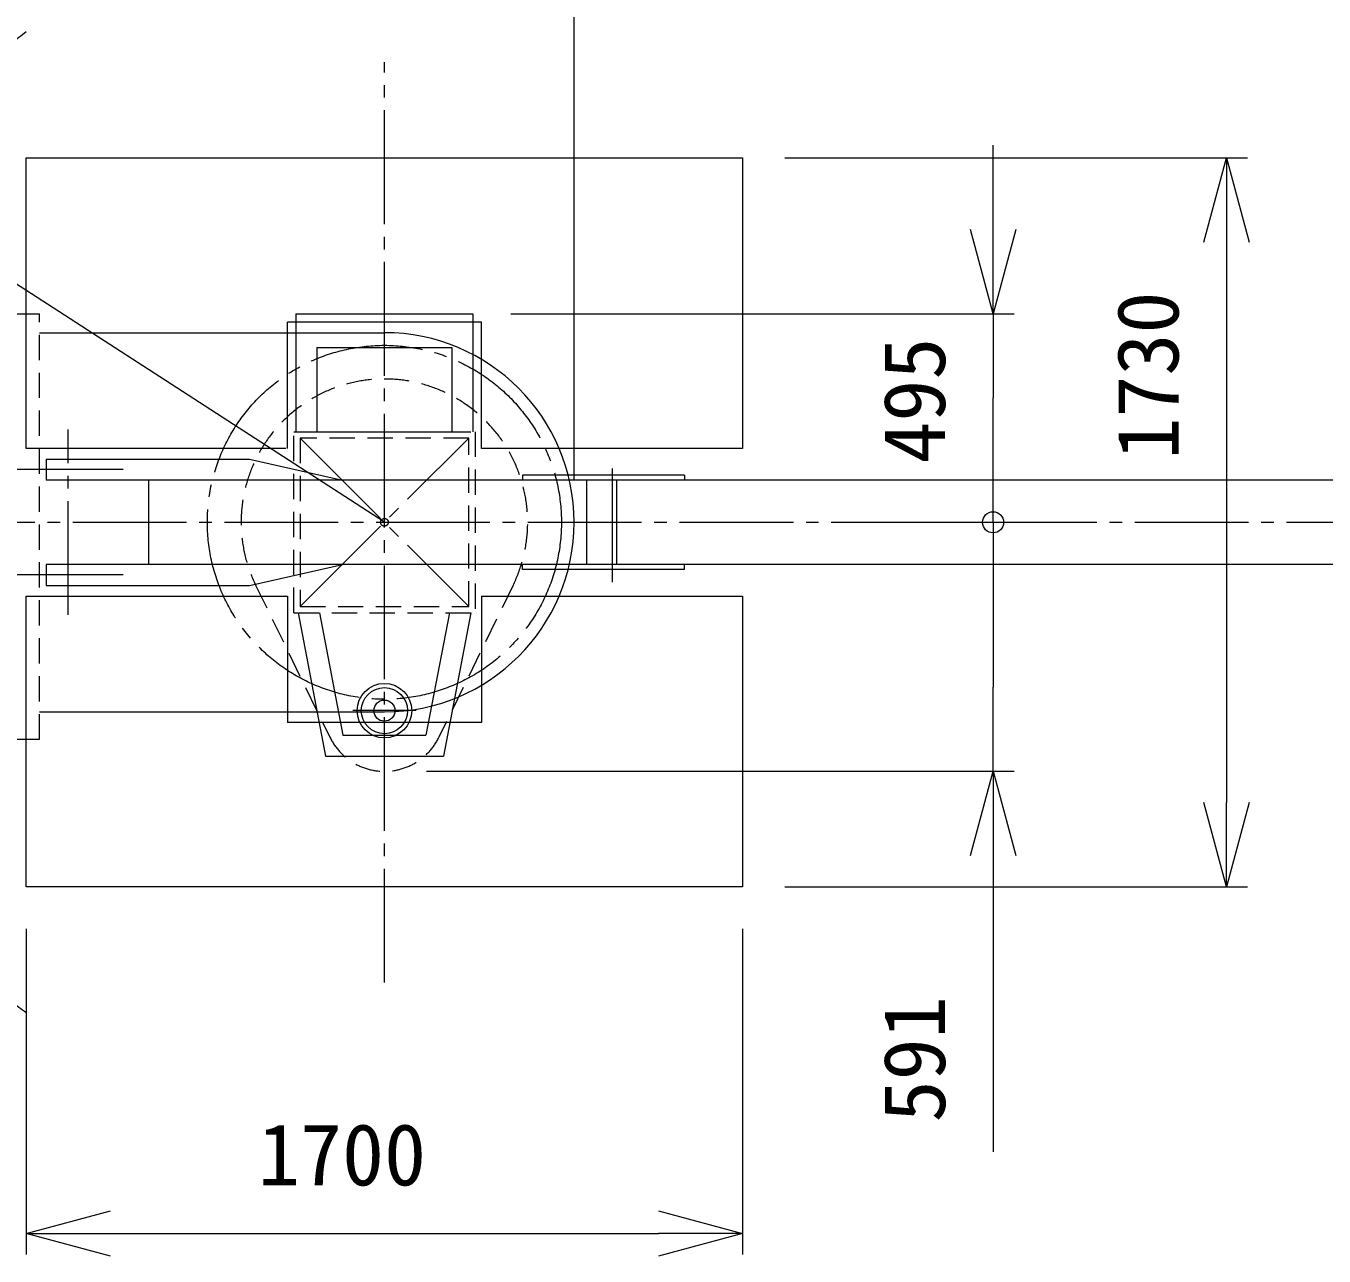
# Model space of a CAD drawing. Units: millimetres, scale not verified. Extents: x -8789 to 8797, y -12359 to 13582.
# Drawn here: x -6617 to -3537, y 8654 to 11573 of the extents above; entities that cross this region are included whole.
import ezdxf
from ezdxf.enums import TextEntityAlignment as Align

# ---------------------------------------------------------------- set-up
doc = ezdxf.new("R2010")
doc.units = ezdxf.units.MM
doc.header["$LTSCALE"] = 30
for name, pattern in [('CHAIN2', [12, 9, -1, 1, -1]), ('DASHED2', [3, 2, -1]), ('USER1', [31.75, 15.875, -3.175, 3.175, -3.175, 3.175, -3.175])]:
    doc.linetypes.add(name, pattern=pattern)
for name, color, linetype, lineweight in [('0-0_0', 7, 'Continuous', 18), ('0-2_12 常用一点鎖線', 3, 'CHAIN2', 18), ('0-3_11 常用破線', 3, 'DASHED2', 18), ('0-4_05 寸法', 7, 'Continuous', 18), ('0-6_10 常用外形線', 3, 'Continuous', 18), ('0-8_03 二点鎖線', 7, 'USER1', 18)]:
    doc.layers.add(name, color=color, linetype=linetype, lineweight=lineweight)
doc.styles.add('ＭＳ ゴシック', font='')
doc.styles.get('ＭＳ ゴシック').set_extended_font_data('MS Gothic')

msp = doc.modelspace()

# ---------------------------------------------------------------- linework, layer by layer
at = {"layer": '0-0_0'}
for p, q in [((-5926.66, 10810.26), (-5606.66, 10810.26)), ((-5606.66, 10810.26), (-5606.66, 10610.26))]:
    msp.add_line(p, q, dxfattribs=at)
msp.add_lwpolyline([(-5926.66, 10810.26), (-5926.66, 10610.26), (-5606.66, 10610.26)], dxfattribs=at)
at = {"layer": '0-2_12 常用一点鎖線'}
for p, q in [((-5766.66, 9303.05), (-5766.66, 11487.48)), ((-6516.66, 10175.26), (-6516.66, 10615.26)), ((-5966.66, 10595.26), (-5566.66, 10195.26)), ((-5966.66, 10195.26), (-5566.66, 10595.26)), ((-5225.8, 10253.26), (-5225.8, 10537.26)), ((-6386.66, 10520.26), (-6646.66, 10520.26)), ((-6325.42, 10295.26), (-6325.42, 10495.26)), ((-7946.29, 10395.26), (1538.95, 10395.26)), ((-6386.66, 10270.26), (-6646.66, 10270.26)), ((-5691.66, 9948.26), (-5841.66, 9948.26))]:
    msp.add_line(p, q, dxfattribs=at)
for radius in [420, 9.16]:
    msp.add_circle((-5766.66, 10395.26), radius, dxfattribs=at)
msp.add_arc((-5766.66, 10395.26), 1441, 126.14765, 233.85235, dxfattribs=at)
at = {"layer": '0-3_11 常用破線'}
for p, q in [((-6584.66, 9880.26), (-6584.66, 10890.26)), ((-5981.66, 10180.26), (-5981.66, 10610.26)), ((-6072.24, 10246.18), (-5896.08, 9885.12)), ((-5461.09, 10246.18), (-5637.25, 9885.12)), ((-5981.66, 10180.26), (-5551.66, 10180.26)), ((-5915, 9925.98), (-5915, 9925.98))]:
    msp.add_line(p, q, dxfattribs=at)
msp.add_lwpolyline([(-5981.66, 10610.26), (-5551.66, 10610.26), (-5551.66, 10180.26)], dxfattribs=at)
msp.add_lwpolyline([(-5966.66, 10195.26), (-5566.66, 10195.26), (-5566.66, 10595.26), (-5966.66, 10595.26)], close=True, dxfattribs=at)
for centre, radius, start, end in [((-5766.66, 10395.26), 340, 333.84589, 206.15411), ((-5766.66, 9948.26), 144, 206.00686, 333.99314)]:
    msp.add_arc(centre, radius, start, end, dxfattribs=at)
at = {"layer": '0-4_05 寸法'}
for p, q in [((-5316.66, 10495.26), (-5316.66, 12138.8)), ((-4322.36, 11090.26), (-4322.36, 11290.26)), ((-4816.66, 11260.26), (-3718.42, 11260.26)), ((-3768.42, 11260.26), (-3768.42, 11060.26)), ((-5766.66, 10395.26), (-6976.4, 11178.21)), ((-4322.36, 10890.26), (-4322.36, 11090.26)), ((-3768.42, 11060.26), (-3768.42, 9730.26)), ((-5466.66, 10890.26), (-4272.36, 10890.26)), ((-4322.36, 10890.26), (-4322.36, 10690.26)), ((-4322.36, 10395.26), (-4322.36, 10690.26)), ((-4666.9, 10395.26), (-4272.36, 10395.26)), ((-4566.9, 10395.26), (-4272.36, 10395.26)), ((-4322.36, 10395.26), (-4322.36, 10004.26)), ((-4322.36, 9804.26), (-4322.36, 10004.26)), ((-5666.66, 9804.26), (-4272.36, 9804.26)), ((-4322.36, 9804.26), (-4322.36, 8901.11)), ((-4322.36, 9804.26), (-4322.36, 9604.26)), ((-3768.42, 9530.26), (-3768.42, 9730.26)), ((-4322.36, 9604.26), (-4322.36, 9404.26)), ((-4816.66, 9530.26), (-3718.42, 9530.26)), ((-6616.66, 9430.26), (-6616.66, 8657.51)), ((-4916.66, 9430.26), (-4916.66, 8657.51)), ((-6616.66, 8707.51), (-6416.66, 8707.51)), ((-6416.66, 8707.51), (-5116.66, 8707.51)), ((-4916.66, 8707.51), (-5116.66, 8707.51))]:
    msp.add_line(p, q, dxfattribs=at)
for points in [[(-3822.01, 11060.26), (-3768.42, 11260.26), (-3714.83, 11060.26)], [(-4268.77, 11090.26), (-4322.36, 10890.26), (-4375.95, 11090.26)], [(-4375.95, 9604.26), (-4322.36, 9804.26), (-4268.77, 9604.26)], [(-3714.83, 9730.26), (-3768.42, 9530.26), (-3822.01, 9730.26)], [(-6416.66, 8653.92), (-6616.66, 8707.51), (-6416.66, 8761.1)], [(-5116.66, 8761.1), (-4916.66, 8707.51), (-5116.66, 8653.92)]]:
    msp.add_lwpolyline(points, dxfattribs=at)
msp.add_circle((-4322.36, 10395.26), 25, dxfattribs=at)
msp.add_circle((-4322.36, 10395.26), 25, dxfattribs=at)
at = {"layer": '0-6_10 常用外形線'}
for p, q in [((-6616.66, 10570.26), (-6616.66, 11260.26)), ((-7034.66, 10890.26), (-6584.66, 10890.26)), ((-6584.66, 10845.26), (-5766.66, 10845.26)), ((-5536.66, 10870.26), (-5996.66, 10870.26)), ((-5996.66, 10570.26), (-5996.66, 10870.26)), ((-5536.66, 10570.26), (-5536.66, 10870.26)), ((-6000.43, 10570.26), (-6616.66, 10570.26)), ((-6569.26, 10545.26), (-6569.26, 10495.26)), ((-6569.26, 10545.26), (-6086.37, 10545.26)), ((-6086.37, 10545.26), (-5866.45, 10495.26)), ((-5439.24, 10507.26), (-5439.24, 10495.26)), ((-5054.26, 10507.26), (-5439.24, 10507.26)), ((-5054.26, 10507.26), (-5054.26, 10495.26)), ((-1831.29, 10495.26), (-6569.26, 10495.26)), ((-5286.74, 10295.26), (-5286.74, 10495.26)), ((-5215.03, 10295.26), (-5215.03, 10495.26)), ((-1831.29, 10295.26), (-6569.26, 10295.26)), ((-6569.26, 10295.26), (-6569.26, 10245.26)), ((-5439.24, 10283.26), (-5439.24, 10295.26)), ((-5054.26, 10283.26), (-5054.26, 10295.26)), ((-5054.26, 10283.26), (-5439.24, 10283.26)), ((-6616.66, 10220.26), (-5996.66, 10220.26)), ((-5996.66, 10220.26), (-5996.66, 9920.26)), ((-5536.66, 10220.26), (-5536.66, 9920.26)), ((-6584.66, 9945.26), (-5766.66, 9945.26)), ((-5536.66, 9920.26), (-5996.66, 9920.26)), ((-7034.66, 9880.26), (-6584.66, 9880.26))]:
    msp.add_line(p, q, dxfattribs=at)
for points in [[(-6616.66, 11260.26), (-4916.66, 11260.26), (-4916.66, 10570.26), (-5535.94, 10570.26)], [(-6569.26, 10245.26), (-6086.37, 10245.26), (-5866.45, 10295.26)], [(-5536.66, 10220.26), (-4916.66, 10220.26), (-4916.66, 9530.26), (-6616.66, 9530.26), (-6616.66, 10220.26)]]:
    msp.add_lwpolyline(points, dxfattribs=at)
for radius in [64.75, 54.75, 25]:
    msp.add_circle((-5766.66, 9948.26), radius, dxfattribs=at)
msp.add_arc((-5766.66, 10395.26), 450, 270, 90, dxfattribs=at)
at = {"layer": '0-8_03 二点鎖線'}
for p, q in [((-5976.66, 10890.26), (-5976.66, 10610.26)), ((-5971.66, 10180.26), (-5906.66, 9840.26)), ((-5920.76, 10180.26), (-5865.32, 9890.26)), ((-5612.57, 10180.26), (-5668.01, 9890.26)), ((-5561.66, 10180.26), (-5626.66, 9840.26)), ((-5865.32, 9890.26), (-5668.01, 9890.26)), ((-5906.66, 9840.26), (-5626.66, 9840.26))]:
    msp.add_line(p, q, dxfattribs=at)
msp.add_lwpolyline([(-5976.66, 10890.26), (-5556.66, 10890.26), (-5556.66, 10610.26)], dxfattribs=at)

# ---------------------------------------------------------------- texts
at = {"layer": '0-4_05 寸法', "style": 'ＭＳ ゴシック'}
for s, p in [('1730', (-3838.42, 10544.02)), ('495', (-4392.36, 10534.37)), ('591', (-4392.36, 8971.11))]:
    msp.add_text(s, height=146.6, rotation=90, dxfattribs=at).set_placement(p, align=Align.BOTTOM_LEFT)
msp.add_text('1700', height=146.6, dxfattribs=at).set_placement((-6066.66, 8777.51), align=Align.BOTTOM_LEFT)

doc.saveas('drawing.dxf')
